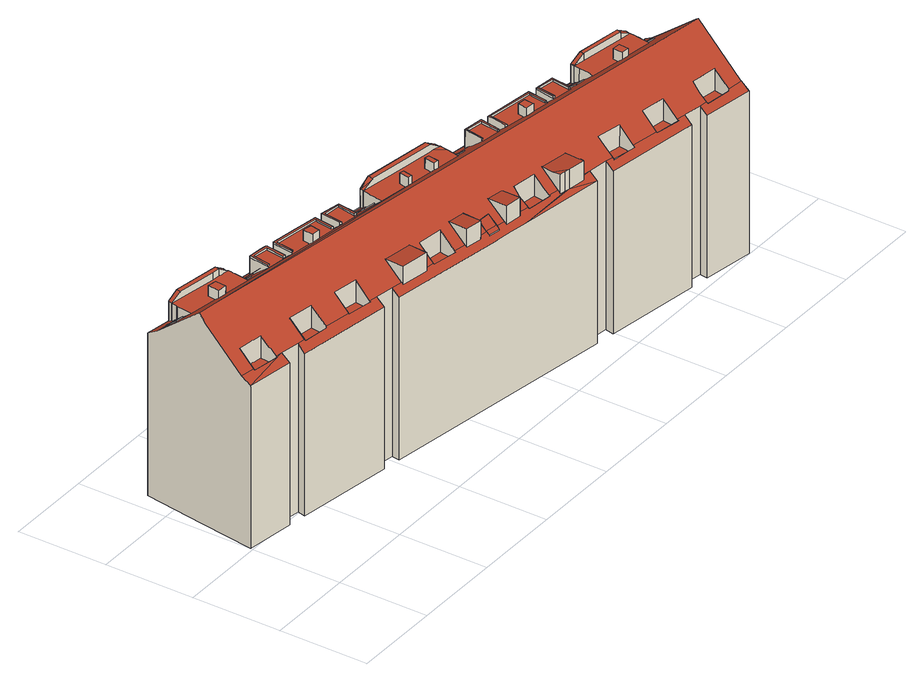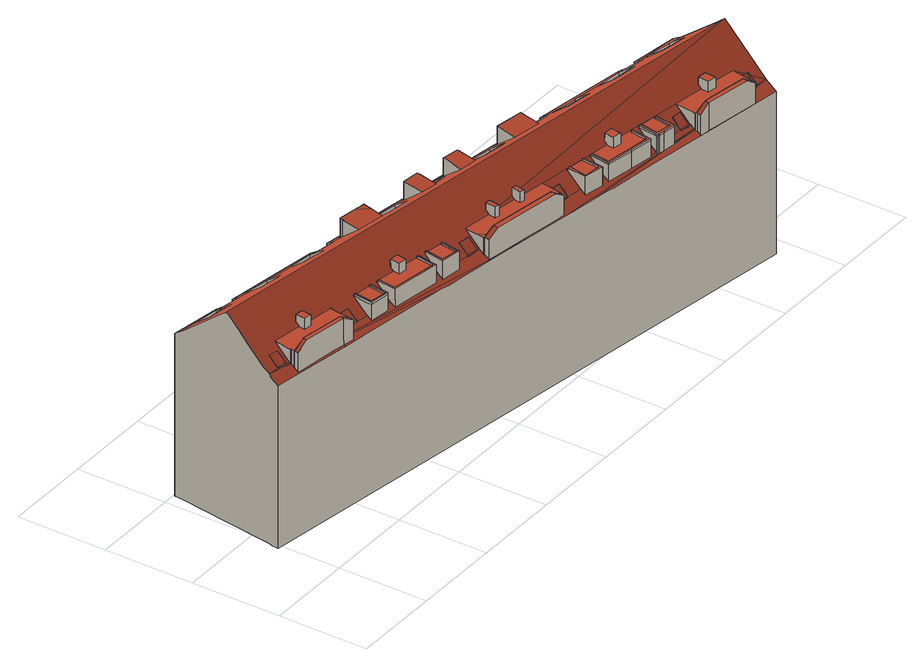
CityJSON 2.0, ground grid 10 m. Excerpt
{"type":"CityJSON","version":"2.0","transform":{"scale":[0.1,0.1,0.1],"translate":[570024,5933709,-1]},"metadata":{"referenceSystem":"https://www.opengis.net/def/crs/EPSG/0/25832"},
"CityObjects":{
"building1":{"type":"Building","attributes":{"Grundfläche 2D":"914.528010","Grundhöhe NN":"-0.001"},"children":["building1-1","building1-2","building1-3","building1-4","building1-5","building1-6","building1-7","building1-8","building1-9","building1-10","building1-11","building1-12","building1-13","building1-14","building1-15","building1-16","building1-17","building1-18","building1-19","building1-20","building1-21","building1-22","building1-23","building1-24","building1-25","building1-26","building1-27","building1-28","building1-29","building1-30","building1-31","building1-32","building1-33","building1-34","building1-35","building1-36","building1-37","building1-38"],"geometry":[{"type":"MultiSurface","lod":"3","boundaries":[[[0,1,2,3,4,5,6,7,8,9,10,11]],[[12,13,14,15,16,17,18,19,20,21,22,23,24,25,26,27,28,29,30,31,32,33]],[[34,35,36,37,38,39,40,41,42,43,44,45,46,47,48,49]],[[50,51,52]],[[53,54,55,52,51,56,57]],[[58,59,60,61,62,63,64,65,66,67,68,69]],[[70,71,72,73,74,75,76,77,78,79,80,81,82,83,84,85,86,87,88,89,90,91,92,93,94,95]],[[96,78,79,78,77]],[[76,96,77]],[[97,79,78,96,98,96]],[[76,97,96]],[[99,100,101,102,103,104,105,106,107,108,109,110,111,112,55,54,113,114,115,116,117,118,119,120,56,51,66,65,121,122,62,61,123,124,58,69,72,71,70,95,125,126,92,91,90,89,88,87,86,85,127,128,129,130,82,81,80,79,131,132,133,134,135,136,137,138,139,140,141]],[[141,142,143,138,137,144,145,132,131,146,147,99]],[[148,149,101,100,150,151,107,106]],[[152,153,154,155,156,157,158,1,0,9,8,159,160,161,162,163,164,165,166,167,168,169,110,109,170,171,172,173,174,173,175,176,177,13,12,31,30,178,179,180,153]],[[181,182,183,184,185,35,186,187,188,189]],[[190,191,192,193,194]],[[190,194,190,191]],[[195,196,197,198,199,200,46,201,202,203]],[[204,186,35,34,47,46,200,205,206,192,191,110,169,207,208]],[[209,210,211,212,213,214,215,216,172,217,218]],[[219,210,209,220,221]],[[222,221,220]],[[216,223,172]],[[224,225,226,227,221,222]],[[173,172,223]],[[195,203,202,228,229,230,231,232,233,198,197,196]],[[234,235,191,190,236]],[[190,194,236]],[[236,194,193,237]],[[156,155,154,153,226,225,238,239,240,241,242,243,166,165,164,163,162,161,244,245]],[[246,229,228,247,248,249,184,183,182,181,189,188,250,251,252,253,254,255,238,225,256,257]],[[230,246,258]],[[246,230,229]],[[235,191,235,234]],[[234,236,237]],[[231,259,232,231,258]],[[231,230,258]],[[258,246,257,260]],[[235,191,235,261]],[[235,234,261]],[[234,237,261]],[[231,258,259]],[[262,263,264,265,266,267,268,269,259,258,260,270]],[[237,191,235]],[[237,235,261]],[[191,237,271]],[[264,272,191,271,273,274,275,276,277,278,279]],[[264,279,265]],[[280,281,282,283,284,285,286,287,288,192,206,289,290,205,200,291,292,293,294,295,296,297,298,299]],[[300,301,302,303,304]],[[168,300,304,305,306,307,308,309,310,311,186,204,312,313,208,207,314,315,169]],[[159,8,7]],[[2,1,158]],[[176,175,173,223,18,17,16,15,14,13,177]],[[223,216,19,18]],[[214,20,19,216,215]],[[214,213,21,20]],[[226,153,27,26,25,221,227]],[[178,30,29,28,27,153,180,179]],[[316,36,35,185,184,249]],[[317,316,249,248]],[[317,248,247,318]],[[201,46,45,319,320,318,247,228,202]],[[275,274,285,284]],[[271,237,287,286,285,274,273]],[[193,288,287,237]],[[192,288,193]],[[200,199,198,233,232,259,296,295,294,293,292,291]],[[259,269,297,296]],[[297,269,268]],[[268,267,298,297]],[[252,251,309,308]],[[251,250,188,187,186,311,310,309]],[[243,242,302,301,300,168,167,166]],[[242,241,303,302]],[[50,52,321,322]],[[51,50,322,323]],[[66,51,323,324]],[[67,66,324,325]],[[68,67,325,326]],[[69,68,326,327]],[[72,69,327,328]],[[73,72,328,329]],[[97,76,75,74,73,329,330]],[[79,97,330,331]],[[131,79,331,332]],[[146,131,332,333]],[[147,146,333,334]],[[99,147,334,335]],[[100,99,335,336]],[[150,100,336,337]],[[151,150,337,338]],[[339,340,341,342,343,344,218,217,172,171,170,109,108,107,151,338,345]],[[272,264,263,262,270,260,257,256,225,224,222,220,209,218,344,346]],[[321,52,55,112,111,110,191,272,346,347]],[[341,340,339,345,338,337,336,335,334,333,332,331,330,329,328,327,326,325,324,323,322,321,347,346,344,343,342]]],"semantics":{"surfaces":[{"type":"RoofSurface"},{"type":"WallSurface"},{"type":"GroundSurface"}],"values":[0,0,0,0,0,0,0,0,0,0,0,0,0,0,0,0,0,0,0,0,0,0,0,0,0,0,0,0,0,0,0,0,0,0,0,0,0,0,0,0,0,0,0,0,0,0,0,0,0,0,0,0,1,1,1,1,1,1,1,1,1,1,1,1,1,1,1,1,1,1,1,1,1,1,1,1,1,1,1,1,1,1,1,1,1,1,1,1,1,1,1,1,1,1,1,1,2]}}]},
"building1-1":{"type":"BuildingInstallation","parents":["building1"],"geometry":[{"type":"MultiSurface","lod":"3","boundaries":[[[348,349,350,351,352,353]],[[354,355,349,348]],[[355,356,0,11,351,350,349]],[[352,351,11,10]],[[357,354,348,353,352,10,9]]],"semantics":{"surfaces":[{"type":"RoofSurface"},{"type":"WallSurface"}],"values":[0,1,1,1,1]}}]},
"building1-2":{"type":"BuildingInstallation","parents":["building1"],"geometry":[{"type":"MultiSurface","lod":"3","boundaries":[[[358,359,360,361,362,363,364,365,366]],[[360,359,367,368]],[[369,81,370,371,367,359,358]],[[368,367,371,77]],[[77,96,360,368]],[[360,96,372,361]],[[78,363,362,361,372,98]],[[78,80,366,365,364,363]]],"semantics":{"surfaces":[{"type":"RoofSurface"},{"type":"WallSurface"}],"values":[0,0,1,1,1,1,1,1]}}]},
"building1-3":{"type":"BuildingInstallation","parents":["building1"],"geometry":[{"type":"MultiSurface","lod":"3","boundaries":[[[373,374,375,376,377]],[[124,123,374,373]],[[375,374,123,61,60]],[[60,59,376,375]],[[373,377,376,59,58,124]]],"semantics":{"surfaces":[{"type":"RoofSurface"},{"type":"WallSurface"}],"values":[0,1,1,1,1]}}]},
"building1-4":{"type":"BuildingInstallation","parents":["building1"],"geometry":[{"type":"MultiSurface","lod":"3","boundaries":[[[378,379,380,381,382,383,384,385,386,387,388,389,390,391,392,393,394]],[[395,396,397,398,399,384,383,382,381,380]],[[399,400,385,384]],[[400,401,386,385]],[[401,402,387,386]],[[402,403,388,387]],[[403,404,405,406,407,392,391,390,389,388]],[[393,392,407,408]],[[394,393,408,409]],[[378,394,409,410]],[[379,378,410,411]],[[380,379,411,395]]],"semantics":{"surfaces":[{"type":"RoofSurface"},{"type":"WallSurface"}],"values":[0,1,1,1,1,1,1,1,1,1,1,1]}}]},
"building1-5":{"type":"BuildingInstallation","parents":["building1"],"geometry":[{"type":"MultiSurface","lod":"3","boundaries":[[[412,413,414,415]],[[49,415,414,416,34]],[[412,415,49,48]],[[417,413,412,48,47]],[[417,416,414,413]]],"semantics":{"surfaces":[{"type":"RoofSurface"},{"type":"WallSurface"}],"values":[0,1,1,1,1]}}]},
"building1-6":{"type":"BuildingInstallation","parents":["building1"],"geometry":[{"type":"MultiSurface","lod":"3","boundaries":[[[418,419,420,421]],[[33,419,418,422,12]],[[420,419,33,32]],[[31,423,421,420,32]],[[423,422,418,421]]],"semantics":{"surfaces":[{"type":"RoofSurface"},{"type":"WallSurface"}],"values":[0,1,1,1,1]}}]},
"building1-7":{"type":"BuildingInstallation","parents":["building1"],"geometry":[{"type":"MultiSurface","lod":"3","boundaries":[[[424,425,426]],[[427,428,424]],[[425,424,428,429]],[[427,430,428]],[[431,432,428,430]],[[194,428,432]],[[190,424,426,235]],[[433,427,424,190]],[[433,434,430,427]],[[435,194,432,431,430,434,194]],[[435,236,428,194]],[[236,234,429,428]],[[234,261,425,429]],[[261,235,426,425]]],"semantics":{"surfaces":[{"type":"RoofSurface"},{"type":"WallSurface"}],"values":[0,0,0,0,0,0,1,1,1,1,1,1,1,1]}}]},
"building1-8":{"type":"BuildingInstallation","parents":["building1"],"geometry":[{"type":"MultiSurface","lod":"3","boundaries":[[[436,437,438,439,440,441,442,443,444,445]],[[440,439,446]],[[438,437,447]]],"semantics":{"surfaces":[{"type":"RoofSurface"},{"type":"WallSurface"}],"values":[0,1,1]}}]},
"building1-9":{"type":"BuildingInstallation","parents":["building1"],"geometry":[{"type":"MultiSurface","lod":"3","boundaries":[[[448,449,450,451,452]],[[129,128,449,448]],[[128,127,85,84,450,449]],[[84,83,451,450]],[[129,448,452,451,83,82,130]]],"semantics":{"surfaces":[{"type":"RoofSurface"},{"type":"WallSurface"}],"values":[0,1,1,1,1]}}]},
"building1-10":{"type":"BuildingInstallation","parents":["building1"],"geometry":[{"type":"MultiSurface","lod":"3","boundaries":[[[453,454,455,456,457,458,459,460,461,462,463,464,465,466,467]],[[42,41,454,453,467,466,44,43]],[[36,316,460,459]],[[316,317,461,460]],[[317,318,462,461]],[[318,320,319,45,465,464,463,462]],[[466,465,45,44]],[[455,454,41,40]],[[38,37,458,457,456,455,40,39]],[[459,458,37,36]]],"semantics":{"surfaces":[{"type":"RoofSurface"},{"type":"WallSurface"}],"values":[0,1,1,1,1,1,1,1,1,1]}}]},
"building1-11":{"type":"BuildingInstallation","parents":["building1"],"geometry":[{"type":"MultiSurface","lod":"3","boundaries":[[[468,469,470,471,472,473,474,475]],[[473,476,477,174,478,468,475,474]],[[478,479,469,468]],[[470,469,479,480,481,482,472,471]],[[482,476,473,472]]],"semantics":{"surfaces":[{"type":"RoofSurface"},{"type":"WallSurface"}],"values":[0,1,1,1,1]}}]},
"building1-12":{"type":"BuildingInstallation","parents":["building1"],"geometry":[{"type":"MultiSurface","lod":"3","boundaries":[[[483,484,485,486,487,488]],[[485,484,483,148,106,105]],[[103,486,485,105,104]],[[103,102,101,149,488,487,486]],[[149,148,483,488]]],"semantics":{"surfaces":[{"type":"RoofSurface"},{"type":"WallSurface"}],"values":[0,1,1,1,1]}}]},
"building1-13":{"type":"BuildingInstallation","parents":["building1"],"geometry":[{"type":"MultiSurface","lod":"3","boundaries":[[[489,490,491,181]],[[490,489,492,493,494,495]],[[496,497,493,492,489,181,498,181]],[[497,499,494,493]],[[494,499,500,189,501,491,490,495]],[[501,498,181,491]]],"semantics":{"surfaces":[{"type":"RoofSurface"},{"type":"WallSurface"}],"values":[0,0,1,1,1,1]}}]},
"building1-14":{"type":"BuildingInstallation","parents":["building1"],"geometry":[{"type":"MultiSurface","lod":"3","boundaries":[[[502,503,504,505,506]],[[144,137,136,135,504,503,502]],[[135,134,505,504]],[[134,133,132,145,506,505]],[[145,144,502,506]]],"semantics":{"surfaces":[{"type":"RoofSurface"},{"type":"WallSurface"}],"values":[0,1,1,1,1]}}]},
"building1-15":{"type":"BuildingInstallation","parents":["building1"],"geometry":[{"type":"MultiSurface","lod":"3","boundaries":[[[507,508,509,510,511,512,513,514,515,516,517,518]],[[117,116,115,114,113,516,515,514,513,512]],[[518,517,516,113,54,53]],[[53,57,507,518]],[[57,56,120,119,118,117,512,511,510,509,508,507]]],"semantics":{"surfaces":[{"type":"RoofSurface"},{"type":"WallSurface"}],"values":[0,1,1,1,1]}}]},
"building1-16":{"type":"BuildingInstallation","parents":["building1"],"geometry":[{"type":"MultiSurface","lod":"3","boundaries":[[[519,520,521,522,523,524]],[[525,526,527,524,523,522]],[[527,528,519,524]],[[529,521,520,519,528,152]],[[529,525,522,521]]],"semantics":{"surfaces":[{"type":"RoofSurface"},{"type":"WallSurface"}],"values":[0,1,1,1,1]}}]},
"building1-17":{"type":"BuildingInstallation","parents":["building1"],"geometry":[{"type":"MultiSurface","lod":"3","boundaries":[[[530,531,532,533]],[[126,125,531,530]],[[95,94,532,531,125]],[[94,93,533,532]],[[126,530,533,93,92]]],"semantics":{"surfaces":[{"type":"RoofSurface"},{"type":"WallSurface"}],"values":[0,1,1,1,1]}}]},
"building1-18":{"type":"BuildingInstallation","parents":["building1"],"geometry":[{"type":"MultiSurface","lod":"3","boundaries":[[[534,535,536,537]],[[290,537,536,538,205]],[[534,537,290,289]],[[539,535,534,289,206]],[[539,538,536,535]]],"semantics":{"surfaces":[{"type":"RoofSurface"},{"type":"WallSurface"}],"values":[0,1,1,1,1]}}]},
"building1-19":{"type":"BuildingInstallation","parents":["building1"],"geometry":[{"type":"MultiSurface","lod":"3","boundaries":[[[540,541,542,543,544,545,546,547]],[[548,162,549,543,542,550,551]],[[543,549,552,544]],[[553,554,545,544,552,163,555]],[[546,545,554,556]],[[547,546,556,557]],[[540,547,557,558]],[[541,540,558,559]],[[542,541,559,550]]],"semantics":{"surfaces":[{"type":"RoofSurface"},{"type":"WallSurface"}],"values":[0,1,1,1,1,1,1,1,1]}}]},
"building1-20":{"type":"BuildingInstallation","parents":["building1"],"geometry":[{"type":"MultiSurface","lod":"3","boundaries":[[[560,561,562,563]],[[564,560,563,565]],[[566,561,560,564,567,88]],[[562,561,566,568]],[[564,565,569,567]],[[569,565,563,562,568,89]]],"semantics":{"surfaces":[{"type":"RoofSurface"},{"type":"WallSurface"}],"values":[0,0,1,1,1,1]}}]},
"building1-21":{"type":"BuildingInstallation","parents":["building1"],"geometry":[{"type":"MultiSurface","lod":"3","boundaries":[[[570,571,572,573,574]],[[140,139,570,574]],[[572,571,570,139,138,143]],[[573,572,143,142]],[[141,140,574,573,142]]],"semantics":{"surfaces":[{"type":"RoofSurface"},{"type":"WallSurface"}],"values":[0,1,1,1,1]}}]},
"building1-22":{"type":"BuildingInstallation","parents":["building1"],"geometry":[{"type":"MultiSurface","lod":"3","boundaries":[[[575,576,577,578]],[[313,578,577,579,208]],[[575,578,313,312]],[[580,576,575,312,204]],[[580,579,577,576]]],"semantics":{"surfaces":[{"type":"RoofSurface"},{"type":"WallSurface"}],"values":[0,1,1,1,1]}}]},
"building1-23":{"type":"BuildingInstallation","parents":["building1"],"geometry":[{"type":"MultiSurface","lod":"3","boundaries":[[[581,582,583,584,585]],[[86,586,581,585,587]],[[588,87,589,584,583,582]],[[589,587,585,584]]],"semantics":{"surfaces":[{"type":"RoofSurface"},{"type":"WallSurface"}],"values":[0,1,1,1]}}]},
"building1-24":{"type":"BuildingInstallation","parents":["building1"],"geometry":[{"type":"MultiSurface","lod":"3","boundaries":[[[590,591,592,593,594,595,596]],[[597,90,598,592,591,590]],[[91,599,596,595,594]],[[599,597,590,596]]],"semantics":{"surfaces":[{"type":"RoofSurface"},{"type":"WallSurface"}],"values":[0,1,1,1]}}]},
"building1-25":{"type":"BuildingInstallation","parents":["building1"],"geometry":[{"type":"MultiSurface","lod":"3","boundaries":[[[600,601,550,559,558,557,556,554]],[[553,600,554]],[[550,601,551]]],"semantics":{"surfaces":[{"type":"RoofSurface"},{"type":"WallSurface"}],"values":[0,1,1]}}]},
"building1-26":{"type":"BuildingInstallation","parents":["building1"],"geometry":[{"type":"MultiSurface","lod":"3","boundaries":[[[602,603,604,605]],[[606,165,605,604]],[[602,605,165,607,165,608]],[[608,609,602]],[[609,610,603,602]],[[611,164,604,603,610]],[[164,612,606,604]],[[612,607,165,606]]],"semantics":{"surfaces":[{"type":"RoofSurface"},{"type":"WallSurface"}],"values":[0,0,1,1,1,1,1,1]}}]},
"building1-27":{"type":"BuildingInstallation","parents":["building1"],"geometry":[{"type":"MultiSurface","lod":"3","boundaries":[[[613,614,615,616,617,618,619,620]],[[615,614,621,622]],[[616,615,622,623]],[[617,616,623,624]],[[618,617,624,625]],[[619,618,625,626]],[[627,628,620,619,626,629]],[[628,630,613,620]],[[630,621,614,613]]],"semantics":{"surfaces":[{"type":"RoofSurface"},{"type":"WallSurface"}],"values":[0,1,1,1,1,1,1,1,1]}}]},
"building1-28":{"type":"BuildingInstallation","parents":["building1"],"geometry":[{"type":"MultiSurface","lod":"3","boundaries":[[[631,632,395,411,410,409,408,407]],[[399,633,246,400]],[[400,246,230,401]],[[401,230,258,402]],[[402,258,634,403]],[[635,195,636,631,407,406,405,404,403,634,231]],[[229,633,399,398,397,396,395,632,637,203]]],"semantics":{"surfaces":[{"type":"RoofSurface"},{"type":"WallSurface"}],"values":[0,1,1,1,1,1,1]}}]},
"building1-29":{"type":"BuildingInstallation","parents":["building1"],"geometry":[{"type":"MultiSurface","lod":"3","boundaries":[[[638,639,640,641]],[[640,639,642,643]],[[641,640,643,70]],[[639,638,71,642]]],"semantics":{"surfaces":[{"type":"RoofSurface"},{"type":"WallSurface"}],"values":[0,1,1,1]}}]},
"building1-30":{"type":"BuildingInstallation","parents":["building1"],"geometry":[{"type":"MultiSurface","lod":"3","boundaries":[[[644,645,646,647,648,649]],[[196,650,644,649]],[[651,652,646,645,644,650,653,197]],[[652,654,647,646]],[[654,655,196,656,196,649,648,647]],[[656,653,650,196]]],"semantics":{"surfaces":[{"type":"RoofSurface"},{"type":"WallSurface"}],"values":[0,0,1,1,1,1]}}]},
"building1-31":{"type":"BuildingInstallation","parents":["building1"],"geometry":[{"type":"MultiSurface","lod":"3","boundaries":[[[657,658,659,660,661,662,663,664,665,666]],[[447,437,664,663,667,183,668]],[[669,662,661,440,446,670,182]],[[662,669,667,663]],[[665,664,437,436]],[[444,443,658,657,666,665,436,445]],[[659,658,443,442]],[[660,659,442,441]],[[661,660,441,440]]],"semantics":{"surfaces":[{"type":"RoofSurface"},{"type":"WallSurface"}],"values":[0,1,1,1,1,1,1,1,1]}}]},
"building1-32":{"type":"BuildingInstallation","parents":["building1"],"geometry":[{"type":"MultiSurface","lod":"3","boundaries":[[[671,672,673,674]],[[315,674,673,675,169]],[[671,674,315,314]],[[676,672,671,314,207]],[[676,675,673,672]]],"semantics":{"surfaces":[{"type":"RoofSurface"},{"type":"WallSurface"}],"values":[0,1,1,1,1]}}]},
"building1-33":{"type":"BuildingInstallation","parents":["building1"],"geometry":[{"type":"MultiSurface","lod":"3","boundaries":[[[677,678,626,625,624,623,622,621]],[[679,628,627,629,626,678,680,681,154]],[[628,679,682,630]],[[683,677,621,630,682,155,684]]],"semantics":{"surfaces":[{"type":"RoofSurface"},{"type":"WallSurface"}],"values":[0,1,1,1]}}]},
"building1-34":{"type":"BuildingInstallation","parents":["building1"],"geometry":[{"type":"MultiSurface","lod":"3","boundaries":[[[685,686,299,298,687,688]],[[686,685,689,690,691]],[[690,689,692,693,284]],[[688,265,279,685]],[[692,689,685,279,278,277]],[[277,276,275,284,693,692]],[[691,690,284,283]],[[686,691,283,282]],[[299,686,282,281,280]],[[265,688,687,298,267,266]]],"semantics":{"surfaces":[{"type":"RoofSurface"},{"type":"WallSurface"}],"values":[0,0,0,1,1,1,1,1,1,1]}}]},
"building1-35":{"type":"BuildingInstallation","parents":["building1"],"geometry":[{"type":"MultiSurface","lod":"3","boundaries":[[[694,695,696,303]],[[695,697,698,696]],[[699,700,697]],[[697,700,701,698]],[[308,701,700]],[[238,255,254,699,697,695,694,240,239]],[[254,253,252,308,700,699]],[[306,305,304,303,696,698,701,308,307]],[[240,694,303,241]]],"semantics":{"surfaces":[{"type":"RoofSurface"},{"type":"WallSurface"}],"values":[0,0,0,0,0,1,1,1,1]}}]},
"building1-36":{"type":"BuildingInstallation","parents":["building1"],"geometry":[{"type":"MultiSurface","lod":"3","boundaries":[[[702,703,704,705,21]],[[703,706,707,704]],[[706,708,709,707]],[[25,709,708]],[[706,703,702,212,211,210]],[[706,210,219,708]],[[221,25,708,219]],[[25,24,709]],[[707,709,24,23]],[[22,705,704,707,23]],[[22,21,705]],[[213,212,702,21]]],"semantics":{"surfaces":[{"type":"RoofSurface"},{"type":"WallSurface"}],"values":[0,0,0,0,1,1,1,1,1,1,1,1]}}]},
"building1-37":{"type":"BuildingInstallation","parents":["building1"],"geometry":[{"type":"MultiSurface","lod":"3","boundaries":[[[710,711,712,713,714,715]],[[122,121,713,712]],[[121,65,64,715,714,713]],[[64,63,710,715]],[[63,62,122,712,711,710]]],"semantics":{"surfaces":[{"type":"RoofSurface"},{"type":"WallSurface"}],"values":[0,1,1,1,1]}}]},
"building1-38":{"type":"BuildingInstallation","parents":["building1"],"geometry":[{"type":"MultiSurface","lod":"3","boundaries":[[[716,717,718,719,720,721,722,723,724]],[[245,719,718,2,158,157,156]],[[719,245,244,720]],[[159,7,722,721,720,244,161,160]],[[723,722,7,6]],[[724,723,6,5]],[[716,724,5,4]],[[717,716,4,3]],[[718,717,3,2]]],"semantics":{"surfaces":[{"type":"RoofSurface"},{"type":"WallSurface"}],"values":[0,1,1,1,1,1,1,1,1]}}]}
},
"vertices":[
[509,131,217],[533,127,217],[533,129,217],[531,129,217],[534,149,217],[481,157,217],[478,136,217],[476,137,217],[476,136,217],[500,132,217],[501,139,217],[510,138,217],[638,111,217],[672,106,217],[673,113,217],[673,115,217],[674,118,217],[675,125,217],[675,126,217],[675,127,217],[675,130,217],[675,131,217],[662,132,217],[612,140,217],[600,142,217],[599,142,217],[599,141,217],[598,136,217],[597,125,217],[596,122,217],[595,118,217],[629,113,217],[630,119,217],[639,118,217],[216,174,217],[240,171,217],[240,172,217],[238,173,217],[240,187,217],[240,189,217],[241,193,217],[188,201,217],[187,197,217],[187,195,217],[185,181,217],[183,181,217],[182,179,217],[205,176,217],[207,184,217],[217,182,217],[55,95,194],[56,105,201],[1,103,194],[18,110,200],[18,111,201],[2,114,201],[48,106,201],[48,105,200],[177,87,201],[177,86,200],[148,91,200],[148,91,201],[117,96,201],[117,95,200],[87,99,200],[87,100,201],[78,101,201],[76,92,194],[185,76,194],[186,85,201],[253,75,201],[220,80,201],[207,82,201],[206,73,194],[336,53,194],[360,50,194],[379,47,194],[440,44,198],[467,43,200],[479,42,201],[467,44,201],[435,48,201],[423,50,201],[423,49,200],[394,53,200],[394,54,201],[380,57,201],[361,59,201],[351,61,201],[337,63,201],[326,64,201],[307,67,201],[293,69,201],[293,68,200],[264,73,200],[264,74,201],[446,43,198],[477,32,194],[467,42,200],[609,22,201],[630,19,201],[639,18,201],[640,27,208],[642,36,216],[651,34,216],[672,31,216],[669,13,201],[687,11,201],[687,12,202],[695,66,247],[11,169,247],[10,164,243],[9,160,239],[21,129,216],[37,127,216],[39,127,216],[41,126,216],[50,125,216],[49,115,208],[49,114,207],[49,113,207],[90,119,217],[120,115,216],[151,110,216],[180,105,216],[267,92,216],[296,88,216],[395,65,209],[397,73,216],[426,69,216],[424,57,206],[501,39,201],[510,37,201],[511,45,208],[513,56,216],[542,51,216],[542,49,214],[539,33,201],[570,28,201],[573,46,216],[602,42,216],[599,24,201],[599,22,200],[570,27,200],[539,31,199],[510,35,200],[499,29,194],[607,13,194],[668,12,200],[639,16,200],[629,10,194],[686,1,194],[591,131,207],[598,136,202],[568,141,202],[545,144,202],[536,146,202],[535,140,206],[533,129,216],[476,137,216],[478,149,206],[479,154,202],[470,155,202],[447,159,202],[429,161,202],[416,163,202],[413,164,202],[412,159,205],[410,145,217],[378,150,217],[695,68,246],[702,113,208],[703,121,202],[675,125,202],[689,115,208],[674,118,208],[673,115,209],[673,113,211],[596,122,214],[597,125,211],[597,130,207],[293,182,202],[274,184,202],[251,188,202],[243,189,202],[242,186,204],[305,161,217],[307,176,204],[308,179,202],[305,180,202],[32,220,202],[19,222,202],[43,200,217],[46,218,202],[43,219,202],[153,202,202],[137,205,202],[126,206,202],[123,207,202],[123,205,202],[121,188,217],[185,196,203],[185,197,202],[176,199,202],[337,156,217],[86,193,217],[76,195,217],[372,151,217],[343,155,217],[613,147,194],[613,145,195],[624,143,195],[676,136,195],[675,131,198],[675,130,198],[675,129,199],[675,127,201],[704,125,199],[705,133,194],[600,147,195],[480,166,194],[599,142,198],[472,168,194],[675,126,201],[449,171,194],[402,178,194],[599,141,199],[599,141,198],[186,203,198],[177,204,198],[175,206,197],[154,208,198],[124,211,199],[124,210,199],[34,221,201],[32,221,201],[38,220,201],[46,219,201],[358,183,195],[401,177,195],[414,175,195],[413,169,198],[414,169,198],[413,164,201],[479,159,198],[536,151,198],[176,206,197],[186,204,198],[213,200,198],[243,195,198],[308,180,201],[309,185,198],[310,185,198],[310,189,196],[311,190,195],[323,189,195],[323,190,194],[310,192,194],[169,207,197],[124,212,198],[276,197,194],[33,221,201],[244,202,194],[187,210,194],[60,229,194],[124,219,194],[123,215,197],[123,214,197],[124,213,197],[124,213,198],[253,200,194],[46,220,201],[21,235,194],[46,220,200],[47,225,198],[48,225,198],[48,227,196],[49,230,194],[57,229,194],[112,220,194],[118,214,217],[115,214,217],[111,215,217],[102,216,217],[48,225,217],[47,225,217],[46,220,217],[46,219,217],[46,218,217],[77,204,217],[87,202,217],[122,196,217],[123,205,217],[123,207,217],[124,210,217],[124,211,217],[124,212,217],[124,213,217],[123,214,217],[123,213,217],[412,159,217],[413,164,217],[414,169,217],[413,169,217],[405,171,217],[401,171,217],[354,178,217],[322,183,217],[310,185,217],[309,185,217],[308,180,217],[307,176,217],[339,164,217],[344,163,217],[374,159,217],[379,158,217],[243,195,217],[213,200,217],[186,204,217],[185,197,217],[186,203,217],[1,103,10],[55,95,10],[56,105,10],[78,101,10],[76,92,10],[185,76,10],[186,85,10],[207,82,10],[206,73,10],[477,32,10],[479,42,10],[501,39,10],[499,29,10],[607,13,10],[609,22,10],[630,19,10],[629,10,10],[686,1,10],[687,12,10],[695,66,10],[695,68,10],[703,121,10],[704,125,10],[705,133,10],[687,11,10],[21,235,10],[10,164,10],
[499,128,229],[509,127,229],[509,129,229],[510,138,229],[501,139,229],[499,130,229],[499,128,220],[509,127,220],[509,129,219],[499,130,219],
[438,69,218],[435,54,219],[446,43,220],[466,40,220],[467,42,220],[467,43,220],[467,44,220],[467,45,219],[470,64,218],[434,45,220],[440,44,220],[435,54,205],[434,45,199],[434,45,198],[466,40,198],
[180,105,191],[151,110,191],[148,91,191],[177,86,191],[177,87,191],
[174,203,219],[171,182,219],[174,182,219],[176,197,219],[176,199,219],[177,204,219],[177,205,219],[176,206,219],[175,206,219],[169,207,219],[154,209,219],[154,208,219],[153,202,219],[153,201,219],[151,186,219],[153,186,219],[156,206,219],[174,182,217],[176,197,217],[176,199,217],[177,204,217],[177,205,217],[176,206,217],[175,206,217],[169,207,217],[154,209,217],[154,208,217],[153,202,217],[153,201,217],[151,186,217],[153,186,217],[156,206,217],[174,203,217],[171,182,217],
[207,184,229],[205,172,229],[215,171,229],[217,182,229],[215,171,220],[205,172,220],
[638,107,229],[639,118,229],[630,119,229],[629,108,229],[638,107,220],[629,108,221],
[32,220,203],[33,221,202],[32,221,202],[31,209,212],[38,220,202],[34,221,202],[41,208,212],[43,218,203],[43,219,203],[31,209,211],[41,208,211],[43,219,201],
[251,170,217],[249,171,217],[249,169,217],[272,166,217],[272,168,217],[269,168,217],[273,189,217],[254,191,217],[253,187,217],[253,185,217],[272,168,216],[249,171,216],
[426,69,191],[397,73,191],[394,53,191],[423,49,191],[423,50,191],
[187,197,219],[188,201,219],[241,193,219],[240,189,219],[240,187,219],[238,173,219],[240,172,219],[243,195,219],[213,200,219],[186,204,219],[186,203,219],[185,197,219],[183,181,219],[185,181,219],[187,195,219],
[690,122,203],[679,124,203],[678,117,209],[678,115,210],[678,113,212],[688,111,212],[689,114,210],[689,115,209],[688,111,211],[689,114,209],[690,122,202],[679,124,202],[678,117,208],[678,115,209],[678,113,211],
[668,12,191],[669,13,191],[672,31,191],[642,36,191],[639,18,191],[639,16,191],
[293,182,203],[305,180,203],[306,180,202],[292,179,205],[291,171,212],[304,169,212],[305,176,205],[292,179,204],[291,171,211],[293,182,201],[304,169,211],[305,176,204],[306,180,201],
[539,31,191],[539,33,191],[542,51,191],[513,56,191],[510,35,191],
[48,105,191],[48,106,191],[49,113,191],[49,114,191],[49,115,191],[50,125,191],[41,126,191],[39,127,191],[37,127,191],[21,129,191],[18,111,191],[18,110,191],
[591,126,212],[591,131,208],[592,137,203],[582,139,203],[581,132,208],[580,127,212],[582,139,202],[581,132,207],[580,127,211],[591,126,211],[592,137,202],
[296,88,191],[267,92,191],[264,73,191],[293,68,191],
[77,204,229],[76,191,229],[86,190,229],[87,202,229],[86,190,220],[76,191,220],
[468,159,219],[465,138,219],[467,138,219],[471,161,219],[448,164,219],[444,142,219],[446,142,219],[449,162,219],[469,150,206],[471,161,198],[467,138,217],[467,138,216],[448,164,198],[444,142,216],[444,142,217],[446,154,205],[446,142,217],[449,162,217],[468,159,217],[465,138,217],
[351,61,202],[352,71,210],[338,72,210],[337,63,202],[350,57,199],[337,59,199],[352,71,209],[350,57,198],[338,72,209],[337,59,198],
[573,46,191],[570,28,191],[570,27,191],[599,22,191],[602,42,191],
[339,164,229],[337,153,229],[342,152,229],[344,163,229],[342,152,220],[337,153,220],
[383,77,218],[364,80,218],[361,59,220],[361,56,220],[380,54,220],[382,68,210],[380,54,199],[363,73,212],[361,56,199],
[326,62,220],[326,64,220],[330,85,218],[319,87,218],[310,88,218],[307,67,220],[307,65,220],[326,62,199],[329,83,216],[307,65,199],
[444,140,217],[467,137,217],
[414,152,212],[427,150,212],[429,161,203],[416,163,203],[429,162,202],[416,163,201],[415,159,205],[414,152,211],[427,150,211],[428,157,205],[429,162,201],
[545,149,219],[542,127,219],[544,127,219],[547,147,219],[566,144,219],[563,124,219],[565,124,219],[568,146,219],[542,127,217],[544,127,217],[547,147,217],[566,144,217],[563,124,217],[565,124,217],[568,141,217],[568,146,217],[567,135,217],[545,149,217],
[150,184,217],[173,181,217],[177,205,198],[154,209,197],[154,207,199],[153,201,203],[176,197,203],
[223,101,218],[220,78,220],[252,73,220],[256,96,218],[220,78,199],[252,73,199],
[126,206,203],[126,205,204],[124,195,212],[135,194,212],[137,203,204],[137,205,203],[126,207,202],[126,205,203],[124,195,211],[126,207,201],[135,194,211],[137,203,203],[137,205,201],
[253,187,219],[254,191,219],[273,189,219],[269,168,219],[272,168,219],[275,190,219],[252,194,219],[249,171,219],[251,170,219],[253,185,219],[252,194,198],[251,185,204],[275,190,198],[274,181,204],
[374,159,229],[372,147,229],[377,146,229],[379,158,229],[377,146,221],[372,147,221],
[542,126,217],[565,122,217],[568,146,198],[565,124,216],[567,135,207],[545,149,198],[542,127,216],[544,138,206],
[112,220,225],[111,215,225],[123,215,217],[124,219,217],[60,228,225],[59,223,225],[102,216,225],[49,230,217],[48,227,217],
[414,175,217],[401,177,225],[401,171,225],[323,189,225],[322,183,225],[311,190,217],[310,189,217],[322,183,224],
[676,136,217],[663,137,225],[662,132,225],[662,132,224],[613,145,225],[612,140,225],[600,147,217],[600,142,218],
[117,95,191],[117,96,191],[120,115,191],[90,119,191],[87,100,191],[87,99,191],
[534,149,219],[531,129,219],[533,129,219],[536,151,219],[479,159,219],[479,154,219],[476,137,219],[478,136,219],[481,157,219]
]}
